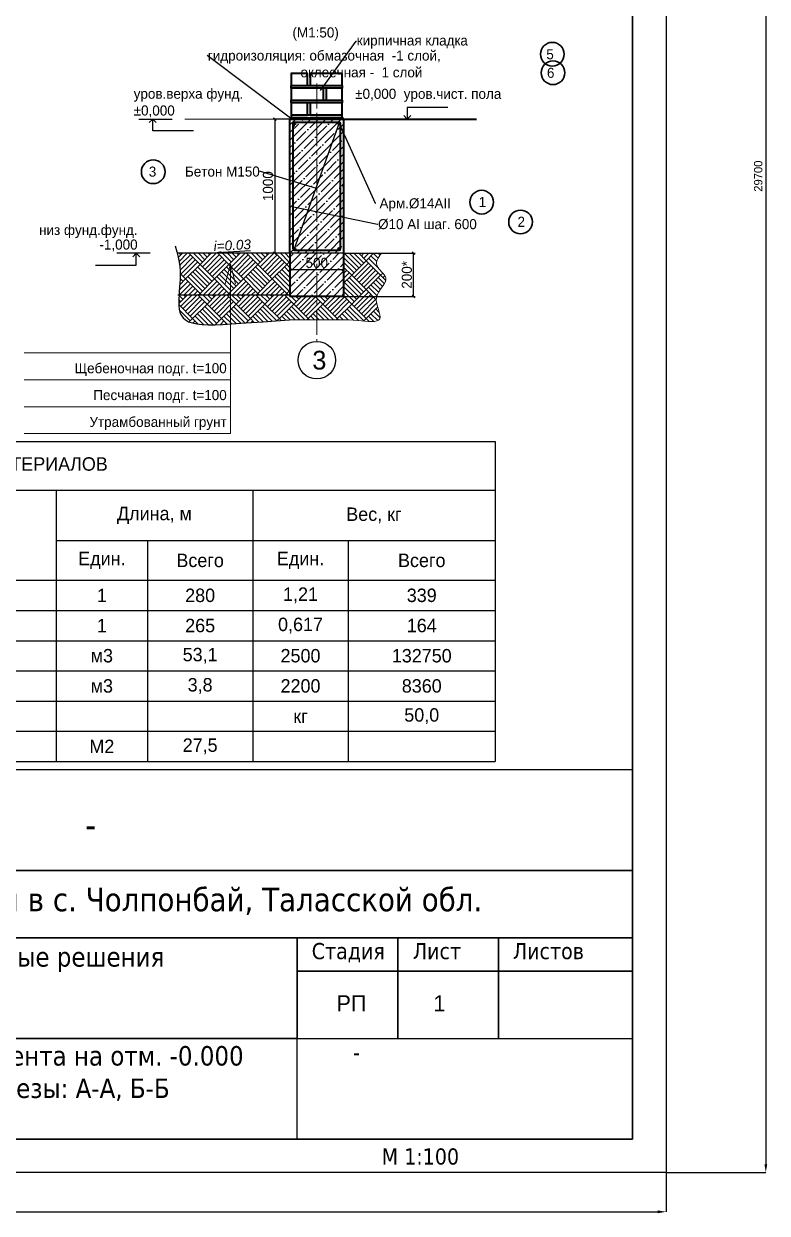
# Model space of a CAD drawing. Header units: millimetres. Extents: x 363119 to 453119, y -246250 to -184425.
# Drawn here: x 374544 to 385625, y -214731 to -197004 of the extents above; entities that cross this region are included whole.
import ezdxf
from ezdxf import colors
from ezdxf.entities.mleader import LeaderData, LeaderLine
from ezdxf.math import Vec2, Vec3

# ---------------------------------------------------------------- set-up
doc = ezdxf.new("R2010")
doc.units = ezdxf.units.MM
doc.linetypes.add('CENTER2', pattern=[1.125, 0.75, -0.125, 0.125, -0.125])
doc.layers.add('ahsap', color=222, linetype='Continuous', lineweight=13)
for name, color, linetype in [('AKS', 252, 'CENTER2'), ('Надписи', 211, 'Continuous'), ('Штамп', 222, 'Continuous')]:
    doc.layers.add(name, color=color, linetype=linetype)
doc.dimstyles.new('ISO-25', dxfattribs={"dimtxt": 100, "dimasz": 2.5, "dimexe": 1.25, "dimexo": 0.625, "dimtad": 1, "dimdec": 0, "dimtxsty": 'Standard', "dimcen": 2.5, "dimadec": 0, "dimazin": 0, "dimtfac": 1, "dimtdec": 0, "dimtmove": 0, "dimatfit": 3, "dimfxl": 0, "dimarcsym": 0})
pattern_1 = [(45, (-149906.18, -213708.12), (-112.2532, 112.2532), []), (45, (-149793.92, -213708.12), (-112.2532, 112.2532), [198.4375, -39.6875, 0, -39.6875])]

# ---------------------------------------------------------------- blocks, each defined once
blk = doc.blocks.new('*D111')
at = {"layer": 'ahsap', "color": 0, "lineweight": -2}
for p, q in [((363119, -214126), (363119, -214710)), ((384119, -214126), (384119, -214710)), ((363244, -214710), (383994, -214710))]:
    blk.add_line(p, q, dxfattribs=at)
at = {"layer": 'ahsap', "color": 0}
for points in [[(363244, -214689), (363244, -214731), (363119, -214710)], [(383994, -214689), (383994, -214731), (384119, -214710)]]:
    blk.add_solid(points, dxfattribs=at)
at = {"layer": 'DEFPOINTS', "color": 0}
for p in [(363119, -214125), (384119, -214125), (384119, -214710)]:
    blk.add_point(p, dxfattribs=at)
at = {"layer": 'ahsap', "color": 0, "insert": (373619, -214598), "char_height": 125, "attachment_point": 5}
blk.add_mtext('21000', dxfattribs=at)
blk = doc.blocks.new('*D112')
at = {"layer": 'ahsap', "color": 0, "lineweight": -2}
for p, q in [((384120, -184425), (385604, -184425)), ((385604, -184550), (385604, -214000)), ((384120, -214125), (385604, -214125))]:
    blk.add_line(p, q, dxfattribs=at)
at = {"layer": 'ahsap', "color": 0}
for points in [[(385583, -184550), (385625, -184550), (385604, -184425)], [(385583, -214000), (385625, -214000), (385604, -214125)]]:
    blk.add_solid(points, dxfattribs=at)
at = {"layer": 'DEFPOINTS', "color": 0}
for p in [(384119, -184425), (384119, -214125), (385604, -214125)]:
    blk.add_point(p, dxfattribs=at)
at = {"layer": 'ahsap', "color": 0, "insert": (385491, -199275), "char_height": 125, "attachment_point": 5, "rotation": 90}
blk.add_mtext('29700', dxfattribs=at)
blk = doc.blocks.new('*T140')
at = {"layer": 'ahsap', "color": 0, "linetype": 'ByBlock', "lineweight": -2}
for p, q in [((0, 0), (15185, 0)), ((0, 0), (0, -4768)), ((15185, 0), (15185, -4768)), ((0, -726), (15185, -726)), ((1042, -726), (1042, -4768)), ((4542, -726), (4542, -4768)), ((8642, -726), (8642, -4768)), ((11572, -726), (11572, -4768)), ((8642, -1476), (15185, -1476)), ((10005, -1476), (10005, -4768)), ((12996, -1476), (12996, -4768)), ((0, -2068), (15185, -2068)), ((0, -2518), (15185, -2518)), ((0, -2968), (15185, -2968)), ((0, -3418), (15185, -3418)), ((0, -3868), (15185, -3868)), ((0, -4318), (15185, -4318)), ((0, -4768), (15185, -4768))]:
    blk.add_line(p, q, dxfattribs=at)
at = {"layer": 'ahsap', "color": 0, "char_height": 200}
for s, insert, width, attachment_point in [('ВЕДОМОСТЬ МАТЕРИАЛОВ', (7593, -363), 15035.45, 5), ('Длина, м', (10107, -1101), 2779.72, 5), ('Вес, кг', (13378, -1101), 3463.93, 5), ('№ поз.', (521, -1397), 891.79, 5), ('Обозначение', (2792, -1397), 3350, 5), ('Наименование', (6592, -1397), 3950, 5), ('Един.', (9323, -1772), 1212.83, 5), ('Всего', (10788, -1772), 1416.89, 5), ('Един.', (12284, -1772), 1274.39, 5), ('Всего', (14091, -1772), 2039.54, 5), ('1', (521, -2293), 891.79, 5), ('ГОСТ 5781-82', (1117, -2293), 3350, 4), ('Арматура АII %%C14', (4617, -2293), 3950, 4), ('1', (9323, -2293), 1212.83, 5), ('280', (10788, -2293), 1416.89, 5), ('1,21', (12284, -2293), 1274.39, 5), ('339', (14091, -2293), 2039.54, 5), ('2', (521, -2743), 891.79, 5), ('ГОСТ 5781-82', (1117, -2743), 3350, 4), ('Арматура АI %%C10', (4617, -2743), 3950, 4), ('1', (9323, -2743), 1212.83, 5), ('265', (10788, -2743), 1416.89, 5), ('0,617', (12284, -2743), 1274.39, 5), ('164', (14091, -2743), 2039.54, 5), ('3', (521, -3193), 891.79, 5), ('ГОСТ 26633-2015', (1117, -3193), 3350, 4), ('Бетон М150', (4617, -3193), 3950, 4), ('м3', (9323, -3193), 1212.83, 5), ('53,1', (10788, -3193), 1416.89, 5), ('2500', (12284, -3193), 1274.39, 5), ('132750', (14091, -3193), 2039.54, 5), ('4', (521, -3643), 891.79, 5), ('- // -', (1117, -3643), 3350, 4), ('Бетон М100', (4617, -3643), 3950, 4), ('м3', (9323, -3643), 1212.83, 5), ('3,8', (10788, -3643), 1416.89, 5), ('2200', (12284, -3643), 1274.39, 5), ('8360', (14091, -3643), 2039.54, 5), ('5', (521, -4093), 891.79, 5), ('ГОСТ 6617-76', (1117, -4093), 3350, 4), ('Битум строительный', (4617, -4093), 3950, 4), ('кг', (12284, -4093), 1274.39, 5), ('50,0', (14091, -4093), 2039.54, 5), ('Толь кровельный', (4617, -4543), 3950, 4), ('27,5', (10788, -4543), 1416.89, 5), ('6', (521, -4543), 891.79, 5), ('ГОСТ 10999-64', (1117, -4543), 3350, 4), ('М2', (9323, -4543), 1212.83, 5)]:
    blk.add_mtext(s, dxfattribs=dict(at, insert=insert, width=width, attachment_point=attachment_point))
blk = doc.blocks.new('_Oblique')
at = {"color": 0, "linetype": 'ByBlock', "lineweight": -2}
blk.add_line((-0.5, -0.5), (0.5, 0.5), dxfattribs=at)
blk = doc.blocks.new('*D142')
at = {"layer": 'ahsap', "color": 0, "lineweight": -2}
for p, q in [((378511, -200430), (378511, -200693)), ((379311, -200430), (379311, -200693)), ((378511, -200668), (379311, -200668))]:
    blk.add_line(p, q, dxfattribs=at)
at = {"layer": 'DEFPOINTS', "color": 0}
for p in [(378511, -200425), (379311, -200425), (379311, -200668)]:
    blk.add_point(p, dxfattribs=at)
at = {"layer": 'ahsap', "color": 0, "lineweight": -2, "xscale": 40, "yscale": 40, "zscale": 40, "rotation": 180}
blk.add_blockref('_Oblique', (378511, -200668), dxfattribs=at)
at = {"layer": 'ahsap', "color": 0, "lineweight": -2, "xscale": 40, "yscale": 40, "zscale": 40}
blk.add_blockref('_Oblique', (379311, -200668), dxfattribs=at)
at = {"layer": 'ahsap', "color": 0, "insert": (378911, -200568), "char_height": 150, "attachment_point": 5}
blk.add_mtext('500', dxfattribs=at)
blk = doc.blocks.new('*D143')
at = {"layer": 'ahsap', "color": 0, "lineweight": -2}
for p, q in [((378506, -198425), (378259, -198425)), ((378284, -198425), (378284, -200424)), ((378506, -200424), (378259, -200424))]:
    blk.add_line(p, q, dxfattribs=at)
at = {"layer": 'DEFPOINTS', "color": 0}
for p in [(378511, -198425), (378284, -200424), (378511, -200424)]:
    blk.add_point(p, dxfattribs=at)
at = {"layer": 'ahsap', "color": 0, "lineweight": -2, "xscale": 40, "yscale": 40, "zscale": 40}
for p, rotation in [((378284, -198425), 90), ((378284, -200424), 270)]:
    blk.add_blockref('_Oblique', p, dxfattribs=dict(at, rotation=rotation))
at = {"layer": 'ahsap', "color": 0, "insert": (378184, -199424), "char_height": 150, "attachment_point": 5, "rotation": 90}
blk.add_mtext('1000', dxfattribs=at)
blk = doc.blocks.new('*D144')
at = {"layer": 'ahsap', "color": 0, "lineweight": -2}
for p, q in [((379316, -200425), (380379, -200425)), ((380354, -201068), (380354, -200425)), ((379316, -201068), (380379, -201068))]:
    blk.add_line(p, q, dxfattribs=at)
at = {"layer": 'DEFPOINTS', "color": 0}
for p in [(379311, -200425), (380354, -200425), (379311, -201068)]:
    blk.add_point(p, dxfattribs=at)
at = {"layer": 'ahsap', "color": 0, "lineweight": -2, "xscale": 40, "yscale": 40, "zscale": 40}
for p, rotation in [((380354, -200425), 90), ((380354, -201068), 270)]:
    blk.add_blockref('_Oblique', p, dxfattribs=dict(at, rotation=rotation))
at = {"layer": 'ahsap', "color": 0, "insert": (380254, -200746), "char_height": 150, "attachment_point": 5, "rotation": 90}
blk.add_mtext('200*', dxfattribs=at)

msp = doc.modelspace()

# ---------------------------------------------------------------- hatches: boundary and pattern name
h = msp.add_hatch()
h.set_pattern_fill('ANSI35', color=256, scale=25)
h.set_pattern_definition(pattern_1)
h.paths.add_polyline_path([(378511.4, -200424.5), (378911.4, -200424.5), (378911.4, -198424.5), (378511.4, -198424.5)])
h = msp.add_hatch()
h.set_pattern_fill('ANSI35', color=256, scale=25)
h.set_pattern_definition(pattern_1)
h.paths.add_polyline_path([(378911.4, -200424.5), (379311.4, -200424.5), (379311.4, -198424.5), (378911.4, -198424.5)])
h = msp.add_hatch()
h.set_pattern_fill('ANSI35', color=256, scale=25)
h.set_pattern_definition([(45, (314773.66, -151179.5), (-112.2532, 112.2532), []), (45, (314885.91, -151179.5), (-112.2532, 112.2532), [198.4375, -39.6875, 0, -39.6875])])
h.paths.add_polyline_path([(379311.4, -200424.5), (378911.4, -200424.5), (378511.4, -200424.5), (378511.4, -201068.1), (379311.4, -201068.1)])
h.paths.add_polyline_path([(378734.4, -200649.3), (379088.5, -200649.3), (379088.5, -200461.8), (378734.4, -200461.8)], flags=24)
at = {"layer": 'ahsap'}
h = msp.add_hatch(dxfattribs=at)
h.set_pattern_fill('PLASTI', color=0, scale=5, angle=45)
h.set_pattern_definition([(45, (224257.63, -108049.933), (-22.4506403, 22.4506403), []), (45, (224254.825, -108047.127), (-22.4506403, 22.4506403), []), (45, (224252.02, -108044.32), (-22.4506403, 22.4506403), []), (45, (224243.6, -108035.9), (-22.4506403, 22.4506403), [])])
h.paths.add_polyline_path([(378961.4, -198404.5), (378561.4, -198404.5), (378511.4, -198404.5), (378511.4, -198424.5), (378961.4, -198424.5)])
h.paths.add_polyline_path([(379311.4, -198424.5), (379311.4, -198404.5), (378961.4, -198404.5), (378961.4, -198424.5)])
h = msp.add_hatch(dxfattribs=at)
h.set_pattern_fill('AR-PARQ1', color=0, angle=45)
h.set_pattern_definition([(135, (0, 21399.62), (-431.0523, 3e-14), [304.8, -304.8]), (135, (35.92, 21435.54), (-431.0523, 3e-14), [304.8, -304.8]), (135, (71.84, 21471.46), (-431.0523, 3e-14), [304.8, -304.8]), (135, (107.76, 21507.38), (-431.0523, 3e-14), [304.8, -304.8]), (135, (143.68, 21543.3), (-431.0523, 3e-14), [304.8, -304.8]), (135, (179.6, 21579.22), (-431.0523, 3e-14), [304.8, -304.8]), (135, (215.53, 21615.15), (-431.0523, 3e-14), [304.8, -304.8]), (45, (-215.53, 21615.15), (431.0523, -3e-14), [304.8, -304.8]), (45, (-251.45, 21651.07), (431.0523, -3e-14), [304.8, -304.8]), (45, (-287.37, 21687), (431.0523, -3e-14), [304.8, -304.8]), (45, (-323.3, 21722.9), (431.0523, -3e-14), [304.8, -304.8]), (45, (-359.2, 21758.83), (431.0523, -3e-14), [304.8, -304.8]), (45, (-395.13, 21794.75), (431.0523, -3e-14), [304.8, -304.8]), (45, (-431.05, 21830.67), (431.0523, -3e-14), [304.8, -304.8])])
edge = h.paths.add_edge_path()
edge.add_spline(control_points=[(376831.5, -200424.5), (376879.3, -200605.7), (376879.1, -200793.5), (376862.4, -200987.2), (376858.9, -201043.7)], knot_values=[63.1649714, 63.1649714, 63.1649714, 63.1649714, 394.6967098, 539.0414052, 539.0414052, 539.0414052, 539.0414052], degree=3, periodic=0)
edge.add_line((376858.9, -201043.7), (378511.4, -201043.7))
edge.add_line((378511.4, -201043.7), (378511.4, -200424.5))
edge.add_line((378511.4, -200424.5), (376831.5, -200424.5))
h = msp.add_hatch(dxfattribs=at)
h.set_pattern_fill('AR-PARQ1', color=0, angle=45)
h.set_pattern_definition([(135, (314773.66, -151179.5), (-431.0523, 3e-14), [304.8, -304.8]), (135, (314809.58, -151143.58), (-431.0523, 3e-14), [304.8, -304.8]), (135, (314845.5, -151107.66), (-431.0523, 3e-14), [304.8, -304.8]), (135, (314881.42, -151071.74), (-431.0523, 3e-14), [304.8, -304.8]), (135, (314917.34, -151035.82), (-431.0523, 3e-14), [304.8, -304.8]), (135, (314953.26, -150999.9), (-431.0523, 3e-14), [304.8, -304.8]), (135, (314989.18, -150963.98), (-431.0523, 3e-14), [304.8, -304.8]), (45, (314558.13, -150963.98), (431.0523, -3e-14), [304.8, -304.8]), (45, (314522.2, -150928.05), (431.0523, -3e-14), [304.8, -304.8]), (45, (314486.3, -150892.13), (431.0523, -3e-14), [304.8, -304.8]), (45, (314450.37, -150856.2), (431.0523, -3e-14), [304.8, -304.8]), (45, (314414.45, -150820.3), (431.0523, -3e-14), [304.8, -304.8]), (45, (314378.53, -150784.37), (431.0523, -3e-14), [304.8, -304.8]), (45, (314342.6, -150748.45), (431.0523, -3e-14), [304.8, -304.8])])
edge = h.paths.add_edge_path()
edge.add_spline(control_points=[(378503.7, -201415.6), (378700, -201416.7), (379052.1, -201418.6), (379432.8, -201407.6), (379981, -201484.4), (379680.9, -201054.9), (380062, -200814.1), (379746.9, -200619.9), (379824.8, -200488.1), (379874, -200424.5)], knot_values=[0, 0, 0, 0, 569.1120593, 1020.7502575, 1348.1174851, 1670.2242916, 1994.0201107, 2219.2265079, 2422.8342934, 2422.8342934, 2422.8342934, 2422.8342934], degree=3, periodic=0)
edge.add_line((379874, -200424.5), (379311.4, -200424.5))
edge.add_line((379311.4, -200424.5), (379311.4, -201068.1))
edge.add_line((379311.4, -201068.1), (378511.4, -201068.1))
edge.add_line((378511.4, -201068.1), (378511.4, -201043.7))
edge.add_line((378511.4, -201043.7), (376842.7, -201043.7))
edge.add_spline(control_points=[(376842.7, -201043.7), (376853.1, -201134.3), (376843.6, -201592.9), (377369.9, -201492.4), (378503.7, -201415.6)], knot_values=[529.195083, 529.195083, 529.195083, 529.195083, 789.1764146, 1782.3780823, 1782.3780823, 1782.3780823, 1782.3780823], degree=3, periodic=0)

# ---------------------------------------------------------------- linework, layer by layer
for p, q in [((376258.3, -198423.9), (376758.3, -198423.9)), ((380171.5, -198423.9), (380671.5, -198423.9)), ((376428.7, -200424.5), (375928.7, -200424.5)), ((378578.4, -200357.5), (378578.4, -200390.5)), ((379311.4, -200424.5), (379874, -200424.5)), ((376842.7, -201043.7), (378511.4, -201043.7))]:
    msp.add_line(p, q)
at = {"color": 0}
msp.add_line((379316.4, -200424.5), (376831.5, -200424.5), dxfattribs=at)
at = {"lineweight": 35}
msp.add_line((378511.4, -200424.5), (378511.4, -201068.1), dxfattribs=at)
for points in [[(380864.4, -198250.2), (380259.4, -198250.1), (380259.4, -198425.1), (380206.4, -198372.1), (380259.4, -198425.1), (380312.5, -198372.1)], [(377071.5, -198598.8), (376466.5, -198598.9), (376466.5, -198423.9), (376413.5, -198476.9), (376466.5, -198423.9), (376519.5, -198476.9)], [(378552.4, -200357.5), (378552.4, -198491.5)], [(378564.4, -200357.5), (378564.4, -198491.5)], [(378578.4, -198465.5), (379244.4, -198465.3)], [(378578.4, -198477.5), (379244.4, -198477.3)], [(379258.4, -200357.5), (379258.4, -198491.5)], [(379270.4, -200357.5), (379270.4, -198491.5)], [(375615.5, -200599.4), (376220.5, -200599.5), (376220.5, -200424.5), (376273.6, -200477.5), (376220.5, -200424.5), (376167.5, -200477.5)], [(377921.9, -200387.2), (377427.1, -200416.7), (377486.1, -200401.1), (377427.1, -200416.7), (377488.1, -200425.1)], [(378578.4, -200371.5), (379244.4, -200371.7)], [(378578.4, -200383.5), (379244.4, -200383.7)]]:
    msp.add_lwpolyline(points)
for points in [[(378511.4, -200424.1), (378511.4, -198424.5), (379311.4, -198424.5), (379311.4, -200424.5)], [(379312.1, -198424.5), (381292.5, -198424.5)], [(379311.4, -200424.5), (379311.4, -201068.1), (378511.4, -201068.1)]]:
    msp.add_lwpolyline(points, dxfattribs=at)
for centre in [(378578.4, -198491.5), (379244.4, -198491.5), (378578.4, -200357.5), (379244.4, -200357.5)]:
    msp.add_circle(centre, 14, dxfattribs=at)
for centre, start, end in [((378578.4, -198491.5), 90, 180), ((379244.4, -198491.5), 0, 90), ((378578.4, -200357.5), 180, 270), ((379244.4, -200357.5), 270, 0)]:
    msp.add_arc(centre, 26, start, end)
msp.add_open_spline([(376798.7, -200315.1), (376879.1, -200555.9), (376882.4, -200866), (376787.1, -201603.7), (377369.9, -201492.4), (378503.7, -201415.6)], degree=3, knots=[0, 0, 0, 0, 394.6967098, 789.1764146, 1782.3780823, 1782.3780823, 1782.3780823, 1782.3780823])
at = {"layer": 'ahsap', "color": 0}
msp.add_line((376943.7, -198423.9), (378432.2, -198424.5), dxfattribs=at)
at = {"layer": 'ahsap', "color": 30, "lineweight": 35}
for points in [[(378771.4, -197924.5), (378771.4, -197744.5), (378531.4, -197744.5), (378531.4, -197924.5), (378771.4, -197924.5)], [(378891.4, -197924.5), (379291.4, -197924.5), (379291.4, -197744.5), (378811.4, -197744.5), (378811.4, -197924.5), (378891.4, -197924.5)], [(379291.4, -197964.5), (378531.4, -197964.5), (378531.4, -197924.5), (379291.4, -197924.5), (379291.4, -197964.5)], [(378611.4, -198144.5), (379011.4, -198144.5), (379011.4, -197964.5), (378531.4, -197964.5), (378531.4, -198144.5), (378611.4, -198144.5)], [(379291.4, -198144.5), (379291.4, -197964.5), (379051.4, -197964.5), (379051.4, -198144.5), (379291.4, -198144.5)], [(379291.4, -198184.5), (378531.4, -198184.5), (378531.4, -198144.5), (379291.4, -198144.5), (379291.4, -198184.5)], [(378771.4, -198364.5), (378771.4, -198184.5), (378531.4, -198184.5), (378531.4, -198364.5), (378771.4, -198364.5)], [(378891.4, -198364.5), (379291.4, -198364.5), (379291.4, -198184.5), (378811.4, -198184.5), (378811.4, -198364.5), (378891.4, -198364.5)], [(378891.4, -198404.5), (379291.4, -198404.5), (379291.4, -198364.5), (378531.4, -198364.5), (378531.4, -198404.5), (378891.4, -198404.5)]]:
    msp.add_lwpolyline(points, dxfattribs=at)
at = {"layer": 'ahsap', "color": 0}
for points in [[(378511.4, -198424.5), (379311.4, -198424.5), (379311.4, -198404.5), (378511.4, -198404.5), (378511.4, -198424.5), (379311.4, -198424.5)], [(378578.5, -198533.7), (378578.5, -198505.7)], [(377623.6, -200588.5), (377545.9, -200878.3), (377623.6, -200588.5), (377701.2, -200878.3), (377623.6, -200588.5), (377623.6, -201910.6)], [(377623.6, -201910.6), (374548.6, -201910.6)], [(377623.6, -201910.6), (377623.6, -202310.6), (374548.6, -202310.6)], [(377623.6, -202310.6), (377623.6, -202710.6), (374548.6, -202710.6)], [(377623.6, -202710.6), (377623.6, -203110.6), (374548.6, -203110.6)]]:
    msp.add_lwpolyline(points, dxfattribs=at)
at = {"layer": 'ahsap', "color": 5, "lineweight": 30}
for centre in [(382421.9, -197457.2), (382431.7, -197733.5), (376473.8, -199209.4), (381369.4, -199662.6), (381947.9, -199957.6)]:
    msp.add_circle(centre, 176.6, dxfattribs=at)
at = {"layer": 'ahsap', "color": 0}
msp.add_open_spline([(378503.7, -201415.6), (378700, -201416.7), (379052.1, -201418.6), (379432.8, -201407.6), (379981, -201484.4), (379680.9, -201054.9), (380062, -200814.1), (379746.9, -200619.9), (379824.8, -200488.1), (379874, -200424.5)], degree=3, knots=[0, 0, 0, 0, 569.1120593, 1020.7502575, 1348.1174851, 1670.2242916, 1994.0201107, 2219.2265079, 2422.8342934, 2422.8342934, 2422.8342934, 2422.8342934], dxfattribs=at)
at = {"layer": 'AKS', "lineweight": 5, "ltscale": 500}
msp.add_line((378911.4, -197892.3), (378911.4, -201737.2), dxfattribs=at)
at = {"layer": 'AKS', "color": 0, "linetype": 'Continuous'}
msp.add_circle((378911.4, -202017.2), 280, dxfattribs=at)
at = {"layer": 'Штамп', "color": 0}
for p, q in [((365119.3, -209625.1), (383619.3, -209625.1)), ((365119.3, -210625.1), (383619.3, -210625.1)), ((365119.3, -212125.1), (383619.3, -212125.1))]:
    msp.add_line(p, q, dxfattribs=at)
for points in [[(384119.3, -214125.1), (363119.3, -214125.1), (363119.3, -184425.1), (384119.3, -184425.1)], [(371619.3, -209625.1), (383619.3, -209625.1), (383619.3, -208125.1), (371619.3, -208125.1)], [(371619.3, -210625.1), (383619.3, -210625.1), (383619.3, -209625.1), (371619.3, -209625.1)], [(371619.3, -212125.1), (378619.3, -212125.1), (378619.3, -210625.1), (371619.3, -210625.1)], [(378619.3, -211125.1), (380119.3, -211125.1), (380119.3, -210625.1), (378619.3, -210625.1)], [(380119.3, -211125.1), (381619.3, -211125.1), (381619.3, -210625.1), (380119.3, -210625.1)], [(381619.3, -211125.1), (383619.3, -211125.1), (383619.3, -210625.1), (381619.3, -210625.1)], [(378619.3, -212125.1), (380119.3, -212125.1), (380119.3, -211125.1), (378619.3, -211125.1)], [(380119.3, -212125.1), (381619.3, -212125.1), (381619.3, -211125.1), (380119.3, -211125.1)], [(381619.3, -212125.1), (383619.3, -212125.1), (383619.3, -211125.1), (381619.3, -211125.1)], [(371619.3, -213625.1), (378619.3, -213625.1), (378619.3, -212125.1), (371619.3, -212125.1)]]:
    msp.add_lwpolyline(points, close=True, dxfattribs=at)
at = {"layer": 'Штамп', "color": 0, "lineweight": 30}
for points in [[(365119.3, -213625.1), (365119.3, -184925.1), (383619.3, -184925.1), (383619.3, -213625.1)], [(383619.3, -213625.1), (365119.3, -213625.1)]]:
    msp.add_lwpolyline(points, dxfattribs=at)

# ---------------------------------------------------------------- block references
msp.add_blockref('*T140', (366384.8, -203230.5))

# ---------------------------------------------------------------- texts
for s, width, insert, char_height, attachment_point in [('уров.верха фунд.\\P%%P0,000', 2216.435, (376182.4, -198399.2), 150, 7), ('%%P0,000  уров.чист. пола', 3146.378, (379483.8, -198168), 150, 7), ('низ фунд.фунд.', 1933.124, (376240.6, -200197.4), 150, 9), ('-1,000', 537.192, (376240.6, -200397.1), 150, 9), ('3', 211.974, (378845.5, -201877.2), 280, 1)]:
    msp.add_mtext_dynamic_manual_height_columns(s, width=width, gutter_width=12.5, heights=[0], dxfattribs=dict(insert=insert, char_height=char_height, attachment_point=attachment_point))
at = {"insert": (377925.8, -200216.3), "char_height": 145, "attachment_point": 3, "rotation": 3.23735}
msp.add_mtext_dynamic_manual_height_columns('{\\fArial|b0|i1|c204|p34;i=0.03}', width=86.542, gutter_width=12.5, heights=[0], dxfattribs=at)
at = {"layer": 'ahsap', "color": 0, "char_height": 150}
for s, width, insert, attachment_point in [('(М1:50)', 980.566, (378548.8, -197058.5), 1), ('5', 100, (382331.9, -197383.1), 1), ('6', 100, (382341.8, -197659.4), 1), ('3', 100, (376518.8, -199132.3), 3), ('1', 100, (381324.4, -199585.5), 1), ('2', 100, (381902.9, -199880.5), 1), ('Щебеночная подг. t=100', 3252.277, (377568.9, -202062.4), 3), ('Песчаная подг. t=100', 3252.277, (377568.9, -202462.4), 3), ('Утрамбованный грунт', 3252.277, (377568.9, -202862.4), 3)]:
    msp.add_mtext_dynamic_manual_height_columns(s, width=width, gutter_width=12.5, heights=[0], dxfattribs=dict(at, insert=insert, attachment_point=attachment_point))
at = {"layer": 'Надписи', "color": 0, "ltscale": 0.5}
for s, height, p in [('РП', 240.85, (379204.6, -211722.9)), ('1', 240.9, (380649.7, -211722.9))]:
    msp.add_text(s, height=height, dxfattribs=at).set_placement(p)
at = {"layer": 'Надписи', "color": 0, "ltscale": 0.5, "attachment_point": 1}
for s, insert, char_height, width in [('{\\fTahoma|b0|i0|c204|p32;-}', (375459.9, -208748.1), 384.402, 4592.665), ('{\\fTahoma|b0|i0|c204|p32;Жилой дом в с. Чолпонбай, Таласской обл.}', (371993, -209880.5), 350, 11377.885), ('{\\fTahoma|b0|i0|c204|p32;Конструктивные решения}', (371910.7, -210765.3), 290, 6469.464), ('{\\fTahoma|b0|i0|c204|p32;Стадия}', (378835.6, -210703.9), 240.853, 6469.464), ('{\\fTahoma|b0|i0|c204|p32;Лист}', (380341.8, -210703.9), 240.853, 6469.464), ('{\\fTahoma|b0|i0|c204|p32;Листов}', (381832.7, -210703.9), 240.853, 6469.464), ('{\\fTahoma|b0|i0|c204|p32;План фундамента на отм. -0.000 \\PМ 1:100   Разрезы: А-А, Б-Б}', (371899.3, -212239.8), 290, 6515.085), ('{\\fTahoma|b0|i0|c204|p32;   -}', (379180.3, -212213.1), 240.853, 4340.302), ('{\\fTahoma|b0|i0|c204|p32;М 1:100}', (379878.1, -213764.9), 240.853, 6469.464)]:
    msp.add_mtext(s, dxfattribs=dict(at, insert=insert, char_height=char_height, width=width))

# ---------------------------------------------------------------- dimensions: what is measured, and where the dimension line sits
at = {"layer": 'ahsap', "color": 0}
dim = msp.add_linear_dim(base=(385604, -214125.1), p1=(384119.3, -184425.1), p2=(384119.3, -214125.1), angle=90, dimstyle='ISO-25', override={"dimtxt": 125, "dimasz": 125, "dimexe": 0.25, "dimgap": 50, "dimdec": 0, "dimdle": 0.25, "dimfxl": 0.25}, dxfattribs=at)
dim.commit()
dim.dimension.update_dxf_attribs({"geometry": '*D112', "text_midpoint": (385491.5, -199275.1)})
for base, p1, p2, text, picture, middle in [((378284.4, -200424.1), (378511.4, -198424.5), (378511.4, -200424.1), '1000', '*D143', (378184.4, -199424.3)), ((380354.3, -200424.5), (379311.4, -201068.1), (379311.4, -200424.5), '200*', '*D144', (380254.3, -200746.3))]:
    dim = msp.add_linear_dim(base=base, p1=p1, p2=p2, angle=90, text=text, dimstyle='ISO-25', override={"dimtxt": 150, "dimasz": 40, "dimexe": 25, "dimexo": 5, "dimgap": 25, "dimblk1": 'Oblique', "dimblk2": 'Oblique', "dimsah": 1, "dimfxl": 25}, dxfattribs=at)
    dim.commit()
    dim.dimension.update_dxf_attribs({"geometry": picture, "text_midpoint": middle})
dim = msp.add_linear_dim(base=(379311.4, -200668.1), p1=(378511.4, -200424.5), p2=(379311.4, -200424.5), text='500', dimstyle='ISO-25', override={"dimtxt": 150, "dimasz": 40, "dimexe": 25, "dimexo": 5, "dimgap": 25, "dimblk1": 'Oblique', "dimblk2": 'Oblique', "dimsah": 1, "dimfxl": 25}, dxfattribs=at)
dim.commit()
dim.dimension.update_dxf_attribs({"geometry": '*D142', "text_midpoint": (378911.4, -200568.1)})
dim = msp.add_linear_dim(base=(384119.3, -214710.1), p1=(363119.3, -214125.1), p2=(384119.3, -214125.1), dimstyle='ISO-25', override={"dimtxt": 125, "dimasz": 125, "dimexe": 0.25, "dimgap": 50, "dimdle": 0.25, "dimfxl": 0.25}, dxfattribs=at)
dim.commit()
dim.dimension.update_dxf_attribs({"geometry": '*D111', "text_midpoint": (373619.3, -214710.1), "dimtype": 160})

# ---------------------------------------------------------------- leaders
ml = msp.add_multileader_mtext('Standard', dxfattribs=at)
ml.set_content('кирпичная кладка')
ml.set_leader_properties()
ml.build(insert=Vec2(0, 0))
ctx = ml.context
ctx.base_point, ctx.char_height, ctx.plane_origin = Vec3(379504.9, -197264.9), 150, Vec3(378736.6, -198978.9)
notes = []
notes.append((ctx, [(0, (1, 1, 0), (379496.9, -197264.9), (1, 0), 8, [(1, [(378962.5, -198002)], 0, [])])]))
ctx.mtext.insert, ctx.mtext.flow_direction = Vec3(379506.9, -197177.4), 5
ml = msp.add_multileader_mtext('Standard', dxfattribs=at)
ml.set_content('гидроизоляция: обмазочная  -1 слой,\\P^I              оклеечная -  1 слой')
ml.set_leader_properties()
ml.build(insert=Vec2(0, 0))
ctx = ml.context
ctx.base_point, ctx.char_height, ctx.plane_origin = Vec3(377286.1, -197477.4), 150, Vec3(376881.5, -197620.1)
notes.append((ctx, [(0, (1, 1, 0), (377278.1, -197477.4), (1, 0), 8, [(0, [(378523.5, -198413.6)], 0, [])])]))
ctx.mtext.insert, ctx.mtext.flow_direction = Vec3(377288.1, -197402.4), 5
ml = msp.add_multileader_mtext('Standard', dxfattribs=at)
ml.set_content(' Арм.%%C14АII')
ml.set_leader_properties()
ml.build(insert=Vec2(0, 0))
ctx = ml.context
ctx.base_point, ctx.char_height, ctx.plane_origin = Vec3(379788.7, -199679.6), 150, Vec3(379384, -200013.3)
notes.append((ctx, [(0, (1, 1, 0), (379780.7, -199679.6), (1, 0), 8, [(1, [(378578.4, -200357.5), (379244.4, -198491.5)], 0, [])])]))
ctx.mtext.insert, ctx.mtext.flow_direction = Vec3(379790.7, -199604.6), 5
ml = msp.add_multileader_mtext('Standard', dxfattribs=at)
ml.set_content(' Бетон М150')
ml.set_leader_properties()
ml.build(insert=Vec2(0, 0))
ctx = ml.context
ctx.base_point, ctx.char_height, ctx.plane_origin = Vec3(376534.8, -199207.4), 150, Vec3(378468.4, -199541.1)
ctx.text_align_type = 2
notes.append((ctx, [(0, (1, 1, 0), (378071.8, -199207.4), (-1, 0), 8, [(0, [(378911.4, -199459.5)], 0, [])])]))
ctx.mtext.insert, ctx.mtext.alignment, ctx.mtext.flow_direction = Vec3(378061.8, -199131.1), 3, 5
ml = msp.add_multileader_mtext('Standard', dxfattribs=at)
ml.set_content('%%C10 АI шаг. 600 ')
ml.set_leader_properties()
ml.build(insert=Vec2(0, 0))
ctx = ml.context
ctx.base_point, ctx.char_height, ctx.plane_origin = Vec3(379822.5, -199990), 150, Vec3(380030, -201117)
notes.append((ctx, [(0, (1, 1, 0), (379814.5, -199990), (1, 0), 8, [(0, [(378558.7, -199733.3)], 0, [])])]))
ctx.mtext.insert, ctx.mtext.flow_direction = Vec3(379824.5, -199915), 5
for ctx, leaders in notes:
    for number, flags, end, landing, length, lines in leaders:
        leader = LeaderData()
        leader.index, (leader.has_last_leader_line, leader.has_dogleg_vector, leader.attachment_direction) = number, flags
        leader.last_leader_point, leader.dogleg_vector, leader.dogleg_length = Vec3(end), Vec3(landing), length
        for number, points, colour, breaks in lines:
            line = LeaderLine()
            line.index, line.vertices, line.color, line.breaks = number, Vec3.list(points), colors.encode_raw_color(colour), breaks
            leader.lines.append(line)
        ctx.leaders.append(leader)

doc.saveas('drawing.dxf')
